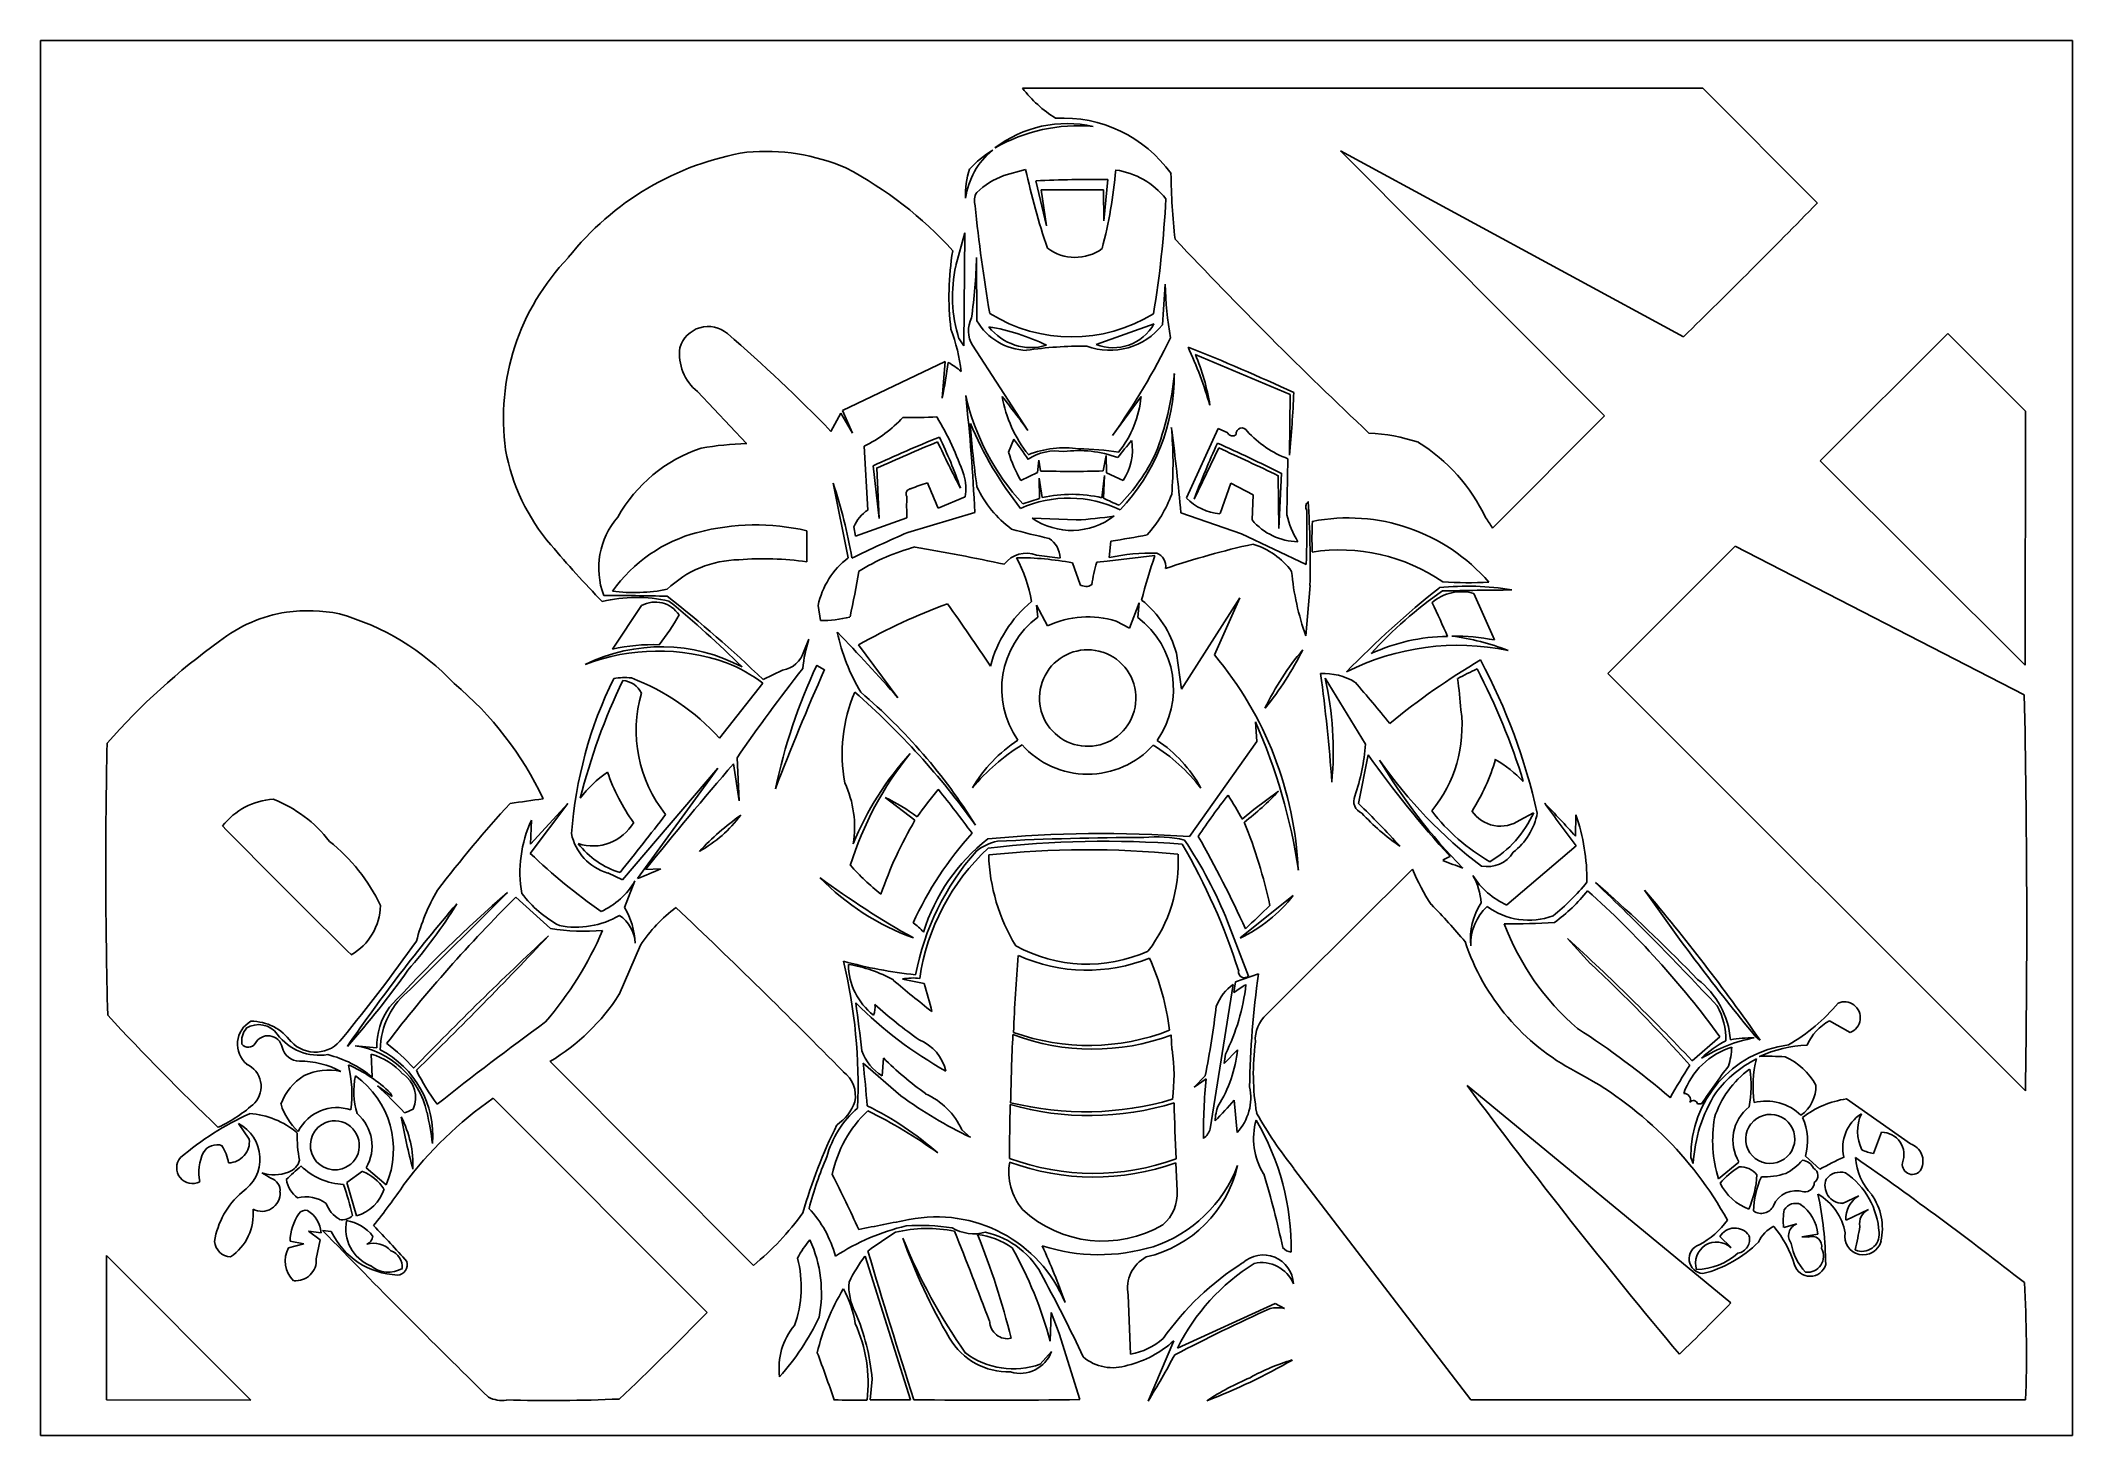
# Model space of a CAD drawing. Header units: millimetres. Extents: x 1742 to 3519, y 960 to 2179.
import ezdxf

# ---------------------------------------------------------------- set-up
doc = ezdxf.new("R2010")
doc.units = ezdxf.units.MM

msp = doc.modelspace()

# ---------------------------------------------------------------- linework, layer by layer
at = {"color": 7, "linetype": 'Continuous', "lineweight": 25}
for p, q in [((1742.1, 2179.2), (3518.5, 2179.2)), ((1742.1, 960), (1742.1, 2179.2)), ((3518.5, 2179.2), (3518.5, 960)), ((2731.1, 2137.7), (2600.6, 2137.6)), ((3195.4, 2137.7), (2731.1, 2137.7)), ((3295.5, 2037.3), (3195.4, 2137.7)), ((2878.7, 2082.8), (3109.5, 1851.3)), ((2878.7, 2082.8), (3178.6, 1920.4)), ((2603.3, 2066.6), (2584.4, 2061.2)), ((2612.4, 2056.7), (2621.6, 2017.2)), ((2621.6, 2017.2), (2617, 2048.7)), ((2671.5, 2048.8), (2671.6, 2021.7)), ((2671.6, 2021.7), (2675.2, 2057.7)), ((2550.2, 2011.1), (2542.4, 1982.5)), ((2549.3, 1912.4), (2550.2, 2011.1)), ((2560.8, 1934.3), (2560.4, 1989.6)), ((2545.1, 1918.5), (2549.3, 1912.4)), ((2715.6, 1931.6), (2664.9, 1913.5)), ((3409.6, 1923.3), (3298, 1811.8)), ((3477.5, 1855.4), (3409.6, 1923.3)), ((2556.9, 1912.9), (2605.2, 1838.4)), ((2751.7, 1904.9), (2834.5, 1869.8)), ((2443.3, 1856), (2533.1, 1898.6)), ((2533.1, 1898.6), (2530.4, 1866.7)), ((2359.4, 1827), (2316.4, 1872.4)), ((2704.3, 1868), (2679.4, 1834.1)), ((2834.5, 1869.8), (2833.9, 1816.7)), ((2433, 1837.6), (2441.9, 1853.4)), ((2441.9, 1853.4), (2451.9, 1836.1)), ((2451.9, 1836.1), (2443.3, 1856)), ((3011.5, 1753), (3109.5, 1851.3)), ((3477.3, 1633.2), (3477.5, 1855.4)), ((2592.9, 1830.9), (2588.4, 1819.3)), ((2731.1, 1838.7), (2730.7, 1841)), ((2771.7, 1840.1), (2743.9, 1779.4)), ((2780, 1836.2), (2771.7, 1840.1)), ((2462.2, 1824.7), (2465.4, 1768.8)), ((2613.6, 1801.6), (2614.9, 1812.4)), ((2614.9, 1812.4), (2616.3, 1803)), ((2671, 1803), (2673.7, 1816.6)), ((2673.7, 1816.6), (2674.1, 1801.5)), ((2772.2, 1823.2), (2750.7, 1778.5)), ((2831.7, 1764.7), (2832.6, 1813.7)), ((2475.4, 1761.6), (2470, 1807.4)), ((2473.1, 1805.5), (2475.4, 1761.6)), ((2599, 1794.7), (2613.6, 1801.6)), ((2617.9, 1779.8), (2615.1, 1796.8)), ((2615.1, 1796.8), (2615.5, 1779)), ((2672.3, 1799.1), (2670, 1779.6)), ((2671.5, 1779.2), (2672.3, 1799.1)), ((2674.1, 1801.5), (2688.6, 1794.7)), ((2824.6, 1752.7), (2824.1, 1798.9)), ((2827, 1801), (2824.6, 1752.7)), ((3298, 1811.8), (3477.3, 1633.2)), ((2435, 1792.4), (2448.2, 1727.1)), ((2526.8, 1770.4), (2550.4, 1780.3)), ((2615.5, 1779), (2600.8, 1774.3)), ((2773.3, 1765.7), (2782.7, 1792.2)), ((2782.7, 1792.2), (2802.4, 1782.1)), ((2802.4, 1782.1), (2801.3, 1760.2)), ((2454.6, 1746.1), (2499.6, 1762)), ((2558.9, 1766.6), (2500.4, 1749.3)), ((2647.7, 1760.2), (2609, 1761.8)), ((2792.2, 1748), (2739.1, 1766.5)), ((2412, 1723.5), (2412.1, 1750.8)), ((2453.2, 1754.2), (2454.6, 1746.1)), ((2677.9, 1741.7), (2676.3, 1727.3)), ((2848.7, 1721.2), (2792.2, 1748)), ((2612.9, 1729.5), (2633.5, 1726.9)), ((2674.6, 1724.2), (2665.5, 1723.2)), ((2716.3, 1729), (2674.6, 1724.2)), ((3223.7, 1737.3), (3112.3, 1626)), ((3476.5, 1607.3), (3223.7, 1737.3)), ((2650.9, 1703.7), (2644.4, 1722.6)), ((2694.1, 1665.7), (2702.7, 1687.7)), ((2702.7, 1687.7), (2701.4, 1674.9)), ((2790.6, 1692), (2739.5, 1612.4)), ((2768.6, 1642.2), (2790.6, 1692)), ((2848.4, 1658.9), (2852, 1702.8)), ((3013.3, 1655.3), (2995.2, 1695.9)), ((2267.4, 1685.3), (2242.1, 1647.2)), ((2422, 1685.4), (2423.9, 1672.3)), ((2614, 1675.1), (2612.7, 1685.8)), ((2612.7, 1685.8), (2622.6, 1667.5)), ((2682.5, 1671.7), (2694.1, 1665.7)), ((2413.8, 1655.9), (2409.5, 1645.2)), ((2457.3, 1651.1), (2491.7, 1604.8)), ((2739.5, 1612.4), (2735.1, 1643.8)), ((2373.6, 1617.4), (2335.6, 1569.5)), ((2390.9, 1628.9), (2373.8, 1620.6)), ((2427.5, 1629.3), (2420.7, 1633.1)), ((2865.2, 1621.8), (2900.5, 1564.2)), ((3112.3, 1626), (3477.4, 1261.2)), ((2805.6, 1566.4), (2804.3, 1583.7)), ((2746.6, 1483.4), (2805.6, 1566.4)), ((2348, 1547.1), (2352.9, 1514.6)), ((2352.9, 1514.6), (2351, 1552.1)), ((2894.3, 1512.3), (2902.9, 1554.9)), ((2250.9, 1445.6), (2334.2, 1543.1)), ((2334.2, 1543.1), (2264, 1446.8)), ((2170.2, 1468.7), (2203.1, 1512.3)), ((2203.1, 1512.3), (2170.4, 1476.9)), ((2506.5, 1497.7), (2480.5, 1517.6)), ((2824.4, 1523.1), (2802.8, 1507)), ((2170.4, 1476.9), (2171.3, 1497.7)), ((2802.8, 1507), (2792.8, 1498.5)), ((3035.4, 1497.8), (3047.5, 1504.3)), ((3084.5, 1502.5), (3084.1, 1483.7)), ((3084.6, 1475.4), (3024.1, 1423.6)), ((2238, 1451.6), (2250.9, 1445.6)), ((2252.6, 1421.4), (2261.8, 1444.8)), ((2284.2, 1455.2), (2270.9, 1454.6)), ((2941.7, 1454.9), (2841.1, 1354.9)), ((3112.6, 1433.7), (3101.6, 1443.2)), ((2065.5, 1349.9), (2150.4, 1434.5)), ((2187.9, 1403), (2157.7, 1430.3)), ((2837.2, 1431.9), (2790.9, 1394.8)), ((2798.2, 1361.5), (2779.9, 1409.1)), ((2266.6, 1388.4), (2248.1, 1345.5)), ((3097.3, 1372.3), (3077, 1394.3)), ((2514.5, 1355), (2495.7, 1358.9)), ((2764.6, 1228), (2784.8, 1354.2)), ((2786.7, 1356.4), (2785.5, 1347.1)), ((2806.9, 1363.3), (2786.7, 1356.4)), ((2841.1, 1354.9), (2814, 1328)), ((3306.1, 1322.4), (3324.3, 1312.2)), ((2036.2, 1298.7), (2017, 1300.6)), ((2731.3, 1297.2), (2730.5, 1310)), ((2776.9, 1284.9), (2788.6, 1296.9)), ((3186.2, 1287.3), (3210.3, 1308.4)), ((3241.1, 1309), (3245.4, 1305.5)), ((2031.2, 1293.2), (2031.9, 1273.3)), ((2187.5, 1286.7), (2365.4, 1108.5)), ((2461.4, 1285.2), (2494.3, 1256.7)), ((2479.1, 1289.8), (2477.8, 1274.2)), ((2778, 1293.2), (2776.9, 1284.9)), ((2049.5, 1256.2), (2036.6, 1265.5)), ((2760.4, 1274.3), (2750.7, 1264.4)), ((2750.7, 1264.4), (2761.1, 1271.7)), ((2989.4, 1265.8), (3220, 1075.9)), ((2047.9, 1259.1), (2049.5, 1256.2)), ((2324.8, 1067.5), (2137.7, 1254.8)), ((2785.7, 1253), (2788.2, 1224.8)), ((3190.9, 1249.7), (3194.3, 1249.7)), ((3376.9, 1214.8), (3321, 1254.2)), ((1924.6, 1218.8), (1915.1, 1232.7)), ((2555.2, 1220.5), (2547.6, 1227)), ((3344.5, 1206.4), (3351.6, 1224.9)), ((2023.6, 1190.8), (2009.9, 1181)), ((2026.8, 1193.8), (2044.2, 1178.9)), ((2735.7, 1173.6), (2734.8, 1198.3)), ((2837.9, 1193.1), (2992.7, 991.1)), ((3184.8, 1203), (3187.1, 1197.5)), ((3209, 1184.3), (3226.9, 1198.9)), ((3285.1, 1204.1), (3297.8, 1192.8)), ((2009.9, 1181), (2018.4, 1151.9)), ((3317.6, 1162.8), (3331.9, 1169.4)), ((3320.6, 1148), (3340.2, 1157.5)), ((1986.4, 1130.9), (1976.3, 1138.6)), ((1976.3, 1138.6), (1987.3, 1137.1)), ((1996.2, 1138.3), (1988.7, 1139.1)), ((3266.1, 1141.7), (3277.7, 1144.9)), ((1972.3, 1127.4), (1959, 1123.9)), ((1960.2, 1129.8), (1972.3, 1127.4)), ((1983.1, 1114.4), (1986.4, 1130.9)), ((3210.4, 1133.7), (3220.2, 1124.1)), ((3282.1, 1133.6), (3296.1, 1135.8)), ((3287.5, 1133.2), (3282.1, 1133.6)), ((1925.8, 990.8), (1799.7, 1117.2)), ((1799.7, 990.9), (1799.7, 1117.2)), ((2462.9, 1116.7), (2502.6, 990.9)), ((2625.6, 1067.5), (2624.8, 1042.2)), ((2632.6, 1049), (2625.6, 1067.5)), ((2695.1, 1030.9), (2693, 1082.6)), ((2821.5, 1075.2), (2736.2, 1036.3)), ((2829.7, 1070.9), (2821.5, 1075.2)), ((2650.8, 991.2), (2632.6, 1049)), ((2616.1, 1022.2), (2626, 1033.3)), ((2732.8, 1042.7), (2710.4, 989.8)), ((2469.2, 1009), (2467.5, 991)), ((1799.7, 990.9), (1925.8, 990.8)), ((2467.5, 991), (2502.6, 990.9)), ((2992.7, 991.1), (3477.6, 990.9)), ((3518.5, 960), (1742.1, 960))]:
    msp.add_line(p, q, dxfattribs=at)
for centre, radius, start, end in [((2687.3, 2204.2), 109.3, 217.5223, 238.1085), ((2639.7, 2002.5), 104.2, 77.4709, 127.3102), ((2649.7, 1957.2), 147.6, 85.0833, 119.6977), ((2636, 1995.2), 116.3, 35.6853, 93.1909), ((2400.2, 1834.7), 250.3, 99.3289, 141.7954), ((2376.1, 1905.5), 176.9, 66.6547, 95.3474), ((2616.8, 2032), 66.7, 129.4002, 171.8814), ((2625.9, 1999.9), 98.1, 121.5545, 136.9061), ((2288.2, 1767.3), 339.6, 42.2144, 62.2671), ((2630.5, 2043.8), 79.7, 163.1595, 181.7474), ((2608.7, 1995.4), 70.2, 110.2906, 133.2289), ((3187.4, 2191.7), 597.3, 192.0833, 198.9395), ((2287.1, 2099.4), 396.4, 345.0946, 355.1919), ((2673, 1999.7), 67, 37.933, 82.1907), ((3280.6, 2067.9), 550.2, 180.4981, 186.5098), ((2572.3, 2039.2), 13.8, 148.1003, 198.3597), ((2661.2, 989.8), 1068, 89.2452, 92.6186), ((2647.3, -459.2), 2508.1, 89.4468, 90.6908), ((3780.7, 2153.1), 1227.2, 185.5298, 189.9697), ((1866, 2082.4), 860.9, 350.5021, 357.2375), ((-2239.7, 7458.6), 7747.9, 314.37319, 315.59616), ((2777.4, 1955.6), 241.1, 170.4646, 186.8157), ((2099.7, 2000.7), 460.8, 352.0249, 358.618), ((2646.6, 2029.8), 40.1, 232.9292, 306.0954), ((5652.1, 4753.7), 4008.4, 223.283, 226.7081), ((2348.7, 1849.2), 201.9, 136.0094, 187.9124), ((2663.9, 1955.6), 124.5, 167.5434, 197.3607), ((1623.7, 2025.8), 1103.3, 355.0604, 356.9048), ((3048.7, 1975), 323.5, 181.5489, 189.9184), ((2577.7, 1925.6), 24.4, 152.7504, 211.4556), ((2643.8, 2056.3), 136.1, 238.1924, 301.5699), ((2325.8, 1903.5), 25.8, 49.3741, 163.731), ((1446.8, 885), 1371.2, 44.0063, 49.2074), ((2399.7, 1873.8), 148.1, 6.2495, 21.0135), ((2605.8, 1960.5), 52.1, 210.2577, 268.1551), ((2608.1, 1957.6), 46.7, 217.8023, 286.7385), ((2539, 1741.6), 190.2, 64.2907, 80.2501), ((2676.9, 1967.1), 58.6, 249.9378, 321.7131), ((2679.9, 1951.5), 40.8, 248.4187, 330.9117), ((2163.2, 2198.6), 631.9, 324.773, 333.7628), ((2343, 1905.3), 42.3, 172.6049, 231.0605), ((2652.9, 1582.2), 329.9, 89.3369, 98.5102), ((2417.3, 1759.2), 361.6, 16.2602, 24.8838), ((2124.6, 344.6), 1685.2, 64.9666, 68.3856), ((2563.9, 1826.9), 203.4, 9.4908, 22.5602), ((2046.9, 1962.6), 492.9, 348.7802, 352.4635), ((2510.3, 1849.7), 54.4, 47.6661, 62.4544), ((2562.6, 1887.1), 170.7, 316.2773, 0.3358), ((2470.4, 1913.2), 264.2, 338.9202, 354.527), ((1086.6, 1704.8), 1473.5, 2.4038, 6.3969), ((2753, 1914.9), 207.2, 192.7996, 222.723), ((2140.1, 1508.8), 570.1, 35.3214, 39.0727), ((2695.4, 1888.5), 114.5, 190.2384, 218.4581), ((2611.9, 1877), 92.8, 321.611, 354.414), ((2020.5, 1900), 817.7, 354.1527, 358.0072), ((2411.6, 1928.3), 115.3, 296.0209, 317.1208), ((2506.4, 2221.1), 371.4, 268.4103, 272.9917), ((2291.3, 1710.8), 272.8, 19.0274, 30.7368), ((2952.8, 769.6), 1144.7, 111.7878, 114.9505), ((2167, 1657.4), 401.2, 19.0162, 25.8812), ((3305.2, 1894.7), 751.9, 183.8294, 188.0689), ((2855.1, 1972), 326.1, 203.0333, 218.2248), ((2306.6, 1613.6), 359.4, 33.7305, 37.2022), ((2405.8, 1810.1), 326.4, 355.1885, 5.4416), ((669.9, 1574.4), 2078.1, 5.3029, 7.3079), ((2784.2, 1838.3), 4.71, 206.8523, 314.2402), ((2792.5, 1835.5), 5.08, 27.0596, 187.0822), ((2864, 1898.3), 90.2, 222.0658, 249.6701), ((2896, 1676), 160.3, 71.5527, 87.3593), ((2321.1, 1852.6), 175.2, 190.2571, 220.6855), ((2360.9, 1699), 130.7, 108.4237, 150.8717), ((2371.7, 1507.4), 319.9, 92.1961, 99.3618), ((3502.3, -506.9), 2531.1, 112.6794, 113.9941), ((3241.8, 2156), 786.8, 204.5997, 207.8785), ((2703.8, 1854.7), 120.7, 197.0284, 209.7874), ((2629.4, 1777.8), 42.7, 80.3734, 124.0088), ((2637.3, 1738.4), 84.9, 81.5001, 111.8744), ((2649.8, 1722.4), 98.4, 69.667, 97.7575), ((2647.1, 1587), 235.4, 80.8083, 89.3133), ((2880.2, 1668.6), 244.6, 138.8411, 143.325), ((2571.8, 1886.6), 160.4, 314.9423, 334.766), ((2647.6, 1821.7), 49.1, 326.6242, 9.2172), ((3510.1, 1490), 812.4, 155.4597, 159.2028), ((2209.2, 570.6), 1376.7, 63.3363, 65.9109), ((1440.7, -1085.4), 3198.9, 64.3754, 65.4017), ((2864.1, 1695.1), 156.5, 25.4011, 58.1219), ((2515.1, 1787.9), 36.1, 347.843, 19.1521), ((2643.5, 2794.7), 992.1, 268.4325, 271.589), ((2030.6, 1656), 426.8, 9.569, 18.6421), ((2503.4, 1783), 4.53, 91.3231, 208.9159), ((2705.1, 1772.8), 205.8, 177.7687, 183.0187), ((2558.9, 1654.3), 144.4, 106.6762, 112.6468), ((3109.3, 2027.3), 636.6, 201.6336, 203.8032), ((2649.3, 1831), 98, 205.3039, 233.5199), ((2641.1, 1676), 103.3, 64.2654, 114.1468), ((2643.5, 1665), 117.6, 76.9834, 102.5569), ((2768.7, 1978.3), 221.6, 243.9776, 247.8252), ((2626.9, 1821.1), 111, 318.2359, 339.728), ((2776.6, 1811.2), 45.7, 224.2117, 265.75), ((2298, 1718.1), 67.9, 139.0277, 200.5969), ((2483.8, 1741), 33.4, 123.4705, 156.603), ((2643.6, 1811.8), 60.8, 235.3404, 307.6287), ((2630.1, 2087.4), 327.7, 273.064, 278.8804), ((2842.7, 1795.6), 54.5, 220.5825, 268.6173), ((2906.1, 1781.4), 76.2, 192.6035, 211.8589), ((2854, 1771.6), 5.85, 126.021, 213.1644), ((1946.1, 1752.7), 903.1, 357.9982, 0.9952), ((1867.1, 1720.3), 985, 358.983, 3.2635), ((3237, 1743.3), 383.3, 177.6542, 181.6608), ((2885.2, 1599.1), 162.9, 40.8804, 101.0722), ((2908.9, 1692.9), 118.9, 30.3362, 35.6602), ((2350, 1621.2), 132.4, 104.6301, 144.5995), ((2367.4, 1552.8), 203, 77.2749, 104.4874), ((3043.3, 497.9), 1364.1, 113.4549, 115.714), ((2807.4, 2548.3), 825, 254.7951, 257.1494), ((2612.4, 1726.3), 21.1, 1.7146, 56.924), ((2574.6, 2440), 705.9, 278.4204, 281.0353), ((2816.4, 2261.6), 817.4, 219.7933, 224.4838), ((2353.9, 1633.3), 92.1, 90.7687, 133.982), ((2374.1, 1465.3), 261, 81.6437, 94.7003), ((2491.1, 1670.9), 70.7, 127.3709, 168.1614), ((2550.5, 1567.3), 174.8, 104.4629, 122.225), ((2140.4, -383.7), 2151.6, 78.0838, 80.1934), ((2604.1, 1706.6), 24.5, 68.8021, 142.3503), ((2596.4, 1472.4), 254.8, 79.1486, 90.2579), ((2491.9, 1670.5), 117.9, 8.9158, 28.7359), ((2825.7, 1677.5), 166.6, 164.0819, 170.9901), ((2711.8, 1570.9), 160.3, 87.7806, 102.7596), ((3148.3, 1578.6), 457.4, 160.7978, 165.8879), ((2713.6, 1719.8), 12.2, 350.4691, 68.8027), ((2961.8, 1017.3), 739.2, 102.4692, 108.6352), ((2783, 1676.2), 65.7, 36.4667, 73.0823), ((2877.9, 1575.1), 158.9, 55.465, 98.7362), ((1824.7, 1814.9), 640.5, 347.4225, 351.042), ((3065.5, 1736.5), 230.6, 185.2847, 199.6709), ((2990.9, 2081.9), 376.6, 266.5133, 272.66), ((2263.1, 1568.6), 123.9, 76.7624, 103.9857), ((2231.9, -760.9), 2455.1, 88.6427, 89.9404), ((2260.8, 1847.5), 150.8, 262.8778, 281.1584), ((2279.5, 1663.5), 24.9, 33.1738, 118.9556), ((1630.9, 850.7), 1069.9, 46.0206, 51.9684), ((1693.7, 961), 942.2, 45.3897, 50.6189), ((2677.9, 1605.1), 108.8, 129.7365, 165.4555), ((2656, 1711.1), 9.04, 235.0534, 304.2979), ((2649, 1620.4), 89.3, 15.1943, 51.3736), ((3510.2, 1017.1), 874.5, 128.5527, 135.7426), ((3170.6, 1404.1), 357.2, 124.5749, 137.9459), ((2984.3, 1658.7), 38.8, 73.5485, 131.4313), ((2421.6, 1422.5), 599, 23.1783, 26.2832), ((2989.6, 1469.5), 232.8, 80.409, 96.0289), ((3059.4, -2655.7), 4354.8, 90.4083, 91.2044), ((1976.5, 1554.8), 126.3, 98.8132, 128.1441), ((1975.6, 1534.1), 146.7, 79.1079, 97.2153), ((1943.5, 1466.2), 220.2, 43.2959, 74.2356), ((2087.2, 1800.6), 246.4, 322.6257, 329.9226), ((2424.7, 1774.2), 102, 269.5225, 284.2127), ((2708.7, 1208.2), 509.2, 109.9496, 119.5789), ((142.5, -10), 2933.2, 34.0531, 35.3468), ((2660.3, 1612.5), 77.9, 126.5089, 215.0662), ((2657.8, 1593.5), 82, 72.5244, 115.491), ((2654.8, 1612.5), 77.8, 324.5832, 53.275), ((2249.4, 1168.5), 599.2, 125.8458, 138.5523), ((2524.8, 1619.5), 116.8, 161.8219, 174.6571), ((852.3, 144.3), 2195.6, 41.6971, 43.7344), ((2606, 1697), 170.9, 191.7529, 210.7781), ((2972.8, 1498.9), 159.4, 90.2339, 115.047), ((2948.2, 1448), 212.5, 68.7679, 82.4528), ((2976.6, 1459), 199.7, 79.4186, 90.1434), ((2284.7, 1498.4), 150.9, 62.0447, 116.1495), ((2282.1, 1465.3), 180.3, 70.6395, 110.7883), ((2277.5, 1490.7), 160.5, 88.0326, 102.735), ((2294.8, 1515.4), 128.9, 52.3035, 68.549), ((2387.2, 1651.9), 23.3, 279.0998, 343.4133), ((2657.6, 1604.5), 42.2, 71.9306, 284.8231), ((2657.5, 1604.5), 42.3, 284.9771, 71.7767), ((2525.6, 1439.3), 316.5, 2.6841, 39.8602), ((2601.5, 1768.5), 272.9, 320.6808, 333.511), ((3026.4, 1493.5), 236.9, 139.7034, 154.4884), ((2981.4, 1434.1), 216.5, 78.3436, 116.7882), ((3333.4, 1077.6), 651.4, 120.6746, 129.2075), ((2537.5, 1390), 525.6, 12.5177, 28.1286), ((1916.3, 1392.5), 292.6, 25.0345, 50.1684), ((2574.4, 1458.7), 369.1, 153.7934, 175.7433), ((2743.2, 1383.9), 545.7, 154.3849, 165.8959), ((2252.8, 1557.6), 64.8, 84.859, 98.4833), ((2249.7, 1600.2), 19.7, 26.1882, 85.971), ((2186.9, 1434.6), 200.8, 42.1989, 69.0699), ((3573.4, 714), 1482.1, 141.8103, 145.564), ((2889.3, 1416.3), 516.4, 155.1693, 167.826), ((4583.8, 678.9), 2356.5, 156.2143, 158.9524), ((2863.7, 1571.6), 54.4, 59.5073, 92.6749), ((1361.2, 1422.4), 1513.8, 4.1147, 7.7252), ((2584.6, 1558.3), 287.7, 354.5555, 12.7483), ((873.2, -106), 2654.6, 39.4954, 40.5126), ((3147, 1311.3), 351.8, 115.0496, 118.1416), ((2516, 1558.6), 469.3, 4.3518, 7.6996), ((2494.9, 1365.7), 568.3, 16.9729, 27.7148), ((2380.9, 1576.4), 118.1, 164.0226, 218.5609), ((2581.9, 1555.3), 139, 156.9941, 190.3204), ((2007.6, 1099), 678.3, 35.5522, 48.8384), ((2136.1, 1229.6), 498.8, 31.9311, 49.6223), ((-5853.8, 1408.4), 9332.4, 359.09629, 1.22101), ((2343.6, 1380), 503.7, 8.4653, 23.8615), ((2869.1, 1579.6), 115.8, 320.4314, 7.2532), ((6787.3, 1458), 4988.2, 178.7703, 181.5023), ((2667.4, 1460.5), 128.5, 123.4727, 149.4129), ((2692.4, 1413.7), 176, 121.6, 140.3784), ((2657.6, 1615), 77.1, 221.8456, 317.9575), ((2634.5, 1432.6), 153.5, 37.3784, 58.4323), ((2654.7, 1470.8), 115.7, 28.3862, 56.6618), ((2713.4, 1578.8), 187.7, 341.3485, 355.5291), ((5183.1, -891.6), 3739.7, 139.2983, 141.1427), ((2732.5, 1369.9), 296, 141.0175, 162.6348), ((2699.6, 1376.4), 266.8, 137.6492, 157.818), ((3595.5, 2040.7), 846, 215.0439, 222.7856), ((3326.4, 1793.8), 479.9, 210.4873, 224.7605), ((3247.4, 1782.8), 407.5, 214.7973, 232.9604), ((2853.4, 1596.2), 166.9, 327.1764, 344.281), ((2954.5, 1450.6), 116.6, 43.947, 59.3526), ((2290.3, 1460.6), 94.9, 123.552, 143.632), ((2397.3, 1594.6), 168.7, 199.0028, 215.8959), ((2361.4, 1491.6), 92.4, 350.9587, 24.8295), ((1949.2, 1455), 61.1, 93.5095, 141.8941), ((1905.2, 1411.1), 112.4, 37.2804, 69.0061), ((2912.8, 811.4), 1034, 137.3239, 142.7982), ((2299.4, 578), 945.7, 97.1639, 98.9255), ((2404.4, 1359.6), 175.4, 53.5366, 64.2576), ((2834.2, 1271.5), 398.2, 140.5159, 144.8677), ((1746.5, 892.1), 1004.6, 36.2616, 39.0305), ((3315.3, 1105.5), 676.6, 142.2549, 146.0243), ((2288.5, 1216.6), 577.8, 29.2064, 31.6413), ((2645.1, 1690.5), 245.3, 307.5364, 316.9647), ((2901.1, 1514.2), 10.9, 155.3662, 249.4173), ((2182.8, 783.9), 1018.3, 42.7421, 45.6738), ((4079.4, 2233.4), 1250.7, 215.1847, 217.3087), ((2131.6, 627.1), 1281, 41.9672, 43.7384), ((9008.5, 8487.7), 9972.2, 224.54344, 225.45909), ((2269.2, 1452), 108, 154.9519, 189.7414), ((2225, 1516.4), 41.2, 251.9126, 329.9258), ((284.3, 3035.4), 2523.1, 321.1309, 322.5966), ((2260.8, 1572.6), 117.1, 299.3445, 322.974), ((2485.6, 1315.4), 228.2, 125.1258, 137.1927), ((2802.1, 1322.3), 343.6, 149.319, 161.1917), ((2370.1, 1325.5), 457.4, 12.3414, 21.8887), ((3038.4, 1632.4), 190.8, 222.3076, 235.6092), ((3098.5, 1614.6), 177.4, 217.8281, 239.723), ((3018.4, 1522.4), 29.9, 213.9402, 304.4884), ((2960.4, 1543.6), 95.6, 300.6144, 335.7042), ((2995, 1514.6), 56.7, 307.5483, 349.1836), ((2917.3, 1445), 176.8, 359.5065, 18.9694), ((1895.9, 1354.7), 158.9, 25.5282, 51.5866), ((2250.4, 1494.8), 45, 191.1918, 253.8907), ((2270.5, 1522.6), 73.9, 217.9206, 252.8628), ((2784.5, 1279.9), 307.5, 137.8438, 155.3974), ((2673.8, 1349.7), 167.5, 128.1619, 162.5739), ((2587, 1437.6), 42.5, 101.2453, 129.5837), ((2670.4, 415.7), 1070.4, 85.9167, 95.366), ((2673.4, 580.9), 898.4, 85.7452, 96.5649), ((2705.5, -942.8), 2425.4, 89.9749, 92.9952), ((2717.3, 1370.1), 113.1, 77.1877, 95.4328), ((2269.6, 1200.4), 545.7, 17.655, 30.4342), ((2419.3, 1264.1), 388.7, 21.8988, 33.79), ((1842.8, 967.7), 1047.4, 24.5495, 29.5094), ((2538.7, 1854.4), 533.4, 226.3078, 234.9183), ((2605.9, 1597.3), 208.8, 221.7386, 231.8195), ((2729.7, 1320.2), 226.6, 138.4902, 169.1982), ((2702.8, 1331), 194.2, 132.8615, 171.5801), ((2657.4, 644.2), 827.7, 84.5124, 95.9858), ((2732.2, 1472.1), 161.2, 181.6682, 211.4298), ((2608.3, 1461.3), 128.5, 322.68, 3.0223), ((2987, 1433.5), 34.8, 110.8218, 122.9895), ((3113, 1812.6), 378.8, 247.5058, 250.3595), ((3007.2, 1483.2), 26.1, 258.5143, 328.7143), ((2205.7, 1476.8), 64.6, 294.1085, 330.2415), ((2096.8, 1874.6), 459.4, 291.3502, 294.087), ((2882.1, 2068.3), 771.8, 233.5508, 240.7697), ((2580.7, 1601.4), 220, 224.3976, 249.9229), ((3113.9, 1526.5), 186.6, 202.5952, 213.3398), ((3051.7, 1485.6), 67.9, 212.2589, 245.9927), ((2951.8, 1423.3), 49.8, 2.397, 31.6204), ((2930.2, 1579.2), 212.8, 309.1231, 320.3768), ((1394.6, -346.8), 2473.4, 42.852, 46.3602), ((3214.7, 473.4), 1460.8, 139.3649, 145.5311), ((1988.3, 1424.1), 50.9, 300.0043, 358.9002), ((3019, 554.6), 1228.3, 134.5247, 142.4918), ((2981, 477.5), 1267.3, 130.9542, 137.4566), ((1725.1, 1661.1), 448.4, 318.9427, 328.182), ((2237, 1349.1), 171.7, 149.394, 165.555), ((2246.3, 1498.1), 105.5, 217.6555, 241.3275), ((2196.9, 1387.8), 65.1, 2.0584, 31.1567), ((2376.2, 1316.5), 131.1, 126.8265, 146.7231), ((-1572.9, -2672.4), 5633.8, 44.5209, 46.6065), ((2736.4, 1510.1), 127.6, 295.276, 322.1972), ((2373.2, 1869.8), 629.5, 312.1242, 314.817), ((2583.5, 1054.7), 526, 39.8196, 44.5901), ((3049.6, 1393.8), 57.4, 146.6564, 185.8327), ((3037.6, 1389.4), 45.1, 132.9969, 181.8939), ((3043.2, 1471.2), 60.9, 233.2159, 290.4123), ((2975.3, 1531.5), 152.8, 306.2792, 321.3377), ((2555.5, 831), 810.4, 36.0906, 48.2994), ((2031.4, 229.5), 1618.4, 44.2399, 48.0825), ((4875.7, 2649.4), 2113.9, 215.0156, 219.3513), ((1753.6, 260.4), 1821.5, 35.0136, 40.2161), ((2210.3, 1479.2), 75, 258.7328, 300.4459), ((2230.2, 1388.4), 31.8, 3.0919, 55.1571), ((2487.4, 1379.2), 33.6, 37.9124, 58.6299), ((3030.4, 1959.9), 552.7, 269.1022, 273.6633), ((3231.8, 1486), 224.3, 200.5559, 229.4034), ((708.5, 2363.2), 1673, 320.8472, 324.5106), ((4445.7, -1024.9), 3312, 133.0197, 135.8753), ((-551, 3971.9), 3758.2, 314.2335, 316.744), ((1952, 1521.9), 306.2, 319.0966, 336.8146), ((2217.5, 1596.4), 195.7, 261.2903, 274.6752), ((2657.2, 1501.4), 129.5, 241.1596, 294.3076), ((3177.7, 1455.6), 200.7, 198.6088, 242.2306), ((1692.2, -127.5), 2057.6, 43.4416, 47.699), ((2545.4, 1740.6), 379.9, 254.5228, 264.2122), ((1995.3, 1266.8), 461.5, 357.4245, 13.4919), ((2504.5, 1371.9), 56.1, 180.2525, 232.5037), ((2428.6, 1250.9), 122.4, 61.1227, 80.6601), ((3947.3, 1261.5), 1355.5, 175.0056, 177.856), ((2657, 1512.4), 145.8, 245.7147, 292.0494), ((2499.7, 1284.9), 231.3, 7.2473, 23.5312), ((2129.2, 339.8), 1415.4, 41.8247, 46.847), ((1454.1, 1796.8), 745.8, 318.236, 324.7647), ((3090.1, 2059.4), 924.6, 229.3377, 232.0411), ((2505, 1309.3), 50.5, 83.5102, 100.6095), ((2118.3, 1231), 415.2, 13.8501, 17.381), ((2810, 1319.5), 42.9, 125.9219, 158.3107), ((2617.1, 1373.7), 179.9, 333.4176, 353.7045), ((2859.3, 1246.8), 124.5, 120.6336, 126.366), ((2794.6, 1365.1), 5.09, 171.0727, 315.313), ((3607.7, 1250.9), 808.7, 172.0101, 179.0337), ((3147, 1300.5), 72.7, 4.1584, 52.9083), ((2092.4, 1300.6), 56.3, 143.2332, 182.0312), ((2107.3, 1295.9), 68.3, 127.7354, 179.0318), ((2091, 1446.8), 186.9, 301.0666, 327.1874), ((1004.1, 1134.6), 1464.9, 6.3288, 7.9859), ((2711.5, 1594.4), 362.7, 224.9622, 240.6449), ((2452.2, 1334.4), 19.5, 338.8327, 6.3979), ((2758.4, 1656.5), 429.7, 228.1166, 234.7262), ((1914, 1439.7), 862.4, 348.9469, 353.0506), ((3155.4, 1306), 60.2, 358.9226, 29.2676), ((3191.8, 1439), 158.4, 299.6721, 320.2941), ((3319.2, 1325.1), 13.9, 291.5801, 113.6287), ((3456, 2863.9), 2258.6, 222.8741, 226.365), ((1937.1, 1301.9), 22.9, 118.9384, 229.7784), ((1935, 1304.7), 17.1, 139.4918, 189.5749), ((1932.8, 1299), 20, 35.5618, 122.9163), ((1926.1, 1278.8), 43.2, 35.8696, 90.0673), ((4009.5, -1180.3), 3097.2, 126.1275, 128.3272), ((2833.3, 1306.1), 29.2, 131.4058, 184.233), ((2705.9, 723), 704, 49.1105, 57.3438), ((3327.1, 1283.5), 44.2, 118.3708, 156.5645), ((1923.7, 1306.6), 7.35, 220.5934, 325.4661), ((1941, 1296.6), 12.7, 12.3326, 152.5561), ((1985.8, 1338), 45.8, 216.6878, 279.4027), ((1968.3, 1302.3), 15.2, 191.4377, 270.5926), ((1982.3, 1324.2), 29.2, 223.3931, 323.8309), ((2006, 1225.7), 75.7, 12.6713, 81.6389), ((2000.3, 1221.8), 84.7, 355.4378, 62.7403), ((1941, 1165.2), 172.1, 42.2868, 52.9432), ((2495.8, 1269.7), 38.8, 12.7714, 68.0558), ((4607.1, 1214.2), 2017.2, 177.2673, 178.9605), ((2661.9, 1494.7), 197.1, 249.296, 290.3767), ((2658.4, 1495.4), 194.6, 250.2987, 291.2963), ((2586.2, 1274.6), 146.9, 351.825, 8.826), ((2675.2, 1309), 114.1, 327.7266, 353.9215), ((3007.7, 1276.3), 205.3, 172.2458, 189.7116), ((3240.4, 1236.9), 65.5, 107.4211, 160.3659), ((3283.1, 1203.9), 98.3, 97.5369, 180.5302), ((3267.1, 1170.7), 139.4, 101.1048, 121.4691), ((3253.1, 1230.1), 83.7, 116.6435, 134.6478), ((3138.8, 1304.6), 82.1, 344.5739, 356.3179), ((3239.9, 1185.2), 122.3, 89.8458, 99.5697), ((3290.6, 1190), 111.1, 92.0724, 114.3315), ((1913.6, 1264.9), 21.3, 317.6131, 66.0097), ((1969.1, 1213), 74.1, 61.2976, 90.4609), ((1993.8, 1229.8), 49.5, 77.3324, 115.3665), ((1969.5, 1197.8), 97.9, 50.4402, 75.9666), ((1904.9, 1258.2), 109.4, 352.8132, 13.484), ((1965.5, 1176.1), 117, 45.2186, 66.9306), ((2014.9, 1236.4), 59.1, 41.8505, 74.0153), ((2240.9, 1362.7), 189.6, 206.1436, 216.6476), ((2501.5, 1311.5), 44.2, 200.4177, 237.5387), ((1335.7, 1160.5), 1132.5, 4.4343, 6.3241), ((2697, 1510.4), 310.1, 225.3332, 234.2605), ((3898.5, 832.3), 845.1, 147.7257, 149.9789), ((3748.4, 878.7), 666.9, 142.6992, 146.1933), ((3285.5, 1212.1), 83.9, 125.8589, 162.397), ((3288.2, 1198.4), 101.7, 116.8347, 143.1767), ((3143.6, 1265), 94, 349.0746, 9.2609), ((3341.9, 1264.6), 102.6, 166.1492, 187.6842), ((3251.9, 1035.6), 255.8, 86.5382, 91.5935), ((3244.3, 1238.7), 57, 28.8672, 66.2096), ((1997.8, 1233.3), 48.3, 121.3947, 160.4131), ((2082.5, 1260.5), 66.5, 168.1203, 196.8333), ((1971.9, 1210), 78.7, 336.6966, 54.6559), ((1765.6, 972.2), 399.4, 42.4852, 47.262), ((2045, 1255.3), 24.9, 335.9928, 55.8854), ((2428.5, 1256.9), 26, 348.0028, 53.5467), ((3276.6, 1222.5), 517.8, 174.5436, 180.3272), ((2755.8, 1255.2), 44.4, 316.8551, 12.2245), ((7034.6, 4271.1), 5039.4, 216.6097, 220.0138), ((2933.5, 991.3), 323.9, 28.9627, 62.2854), ((3262.7, 1265.4), 31.6, 305.8059, 1.608), ((1843.6, 1344.9), 127.5, 294.9931, 312.2912), ((2001.7, 1264.1), 51.5, 196.4953, 228.2359), ((2001.2, 1208.6), 37.9, 71.2283, 153.2633), ((2333.4, 974.9), 341.5, 124.9702, 143.2405), ((2049.3, 1278.8), 38.4, 286.4236, 298.7572), ((2515.3, 1179.3), 89.2, 131.4638, 164.3263), ((2538.2, 1166.5), 106.1, 133.3344, 168.3623), ((2415.8, 1265.1), 40.5, 303.9459, 340.4697), ((2345, 1001.5), 274.1, 48.507, 64.0664), ((2278.4, 863.6), 423.6, 54.1255, 63.8066), ((2717.8, 1563.3), 379.4, 233.903, 244.6184), ((2489.7, 1200.8), 63.5, 24.3665, 65.6706), ((3914.3, 1210.1), 1325, 178.3126, 180.3448), ((2659, 1492.1), 252.6, 254.1215, 287.0567), ((2655.4, 1512.4), 269.6, 256.0111, 286.4115), ((4880, 1308.6), 2147.7, 181.5485, 182.8534), ((2376.8, 1615.5), 546.5, 315.853, 318.4442), ((2813.3, 1232.8), 44.4, 159.8081, 177.3093), ((3179, 1253.3), 5.62, 337.4918, 92.9585), ((3187.2, 1249), 3.71, 10.3863, 146.1234), ((3315, 1190.9), 128.1, 147.6835, 177.0478), ((3258.8, 1218), 37.1, 128.0572, 210.9023), ((3250.9, 1209.2), 43, 45.2731, 104.4489), ((3333.3, 1171.5), 83.5, 98.4603, 127.3883), ((2035.3, 1000.3), 265, 114.6482, 130.1811), ((1899, 1201.7), 34.9, 303.4379, 62.6525), ((1920.4, 1170.6), 70.8, 49.3395, 86.4936), ((1999.5, 1213.5), 21.5, 111.7186, 287.1453), ((1999.3, 1213.5), 21.5, 287.527, 111.3369), ((1994.1, 1212.8), 37.8, 329.9058, 48.952), ((2757.4, 1371.8), 712.7, 190.7981, 194.567), ((1976.9, 1196.2), 90.8, 357.7292, 27.6358), ((1768.5, 1173.4), 319, 7.497, 12.4777), ((2835.8, 1033.2), 444.1, 153.4932, 164.1542), ((2749.8, 1232), 15.4, 305.7781, 344.7631), ((2861.5, 1219.4), 58.9, 164.0672, 211.6692), ((2614.1, 1123.2), 221.4, 359.1911, 30.4929), ((3133.4, 1427.3), 377, 209.5006, 218.3925), ((3320.5, 1218.3), 116.5, 170.5146, 196.9957), ((3254.3, 1219.1), 21.4, 141.5914, 286.9144), ((3254.4, 1219.1), 21.4, 286.5895, 141.9163), ((3236.9, 1217.5), 50.1, 344.4793, 24.0842), ((3352.8, 1211.5), 35, 122.4406, 193.5593), ((3366.9, 1225.8), 36.2, 155.2244, 206.6659), ((1896.2, 1200.3), 13.7, 70.4756, 149.0408), ((1862.1, 1189.6), 45.2, 10.9946, 31.4534), ((1906.1, 1216.8), 18.6, 271.3276, 6.3332), ((2079.1, 1221.2), 112.6, 178.4474, 190.5694), ((3350.2, 1241.3), 35.4, 243.692, 260.7589), ((3351.6, 1205.2), 19.7, 338.9213, 90.0227), ((3372.1, 1199.7), 15.8, 333.2579, 72.2543), ((1874.9, 1193.9), 13.8, 139.9196, 297.7042), ((1921.6, 1189.8), 41.1, 154.6208, 191.2818), ((2128.4, 1012.2), 242.4, 130.9025, 135.0344), ((1954.6, 1203.7), 14.2, 287.5726, 347.2705), ((2009.3, 1235.7), 56.4, 225.4877, 267.7336), ((2009, 1153.8), 39.7, 32.8593, 68.4159), ((2719.9, 1078.1), 316.3, 156.6682, 165.298), ((2639.9, 1190.2), 51.2, 170.3787, 219.6698), ((2662.7, 1400.8), 211.8, 249.7278, 289.9452), ((2662.8, 1400.1), 214.3, 249.9562, 289.6219), ((2684.8, 1219.8), 106.6, 283.0207, 347.0576), ((2677.4, 1237.8), 118.9, 288.2923, 339.3775), ((3266.3, 1132.6), 73.4, 122.4329, 139.3623), ((3228.5, 1176.6), 18.1, 38.089, 94.9957), ((3242.4, 1236.2), 53.7, 298.3389, 318.3942), ((3281, 1188.2), 12.4, 25.4528, 82.9276), ((3288.8, 1187.1), 7.29, 303.9122, 61.7602), ((3514.3, 786.7), 460.1, 115.1384, 118.0623), ((1430.9, -1515.9), 3315.7, 51.9062, 55.0797), ((3380.8, 1206.2), 52, 183.7451, 223.0635), ((3378.6, 1196.8), 8.76, 171.3019, 331.123), ((1964.8, 1118.3), 71.5, 130.6047, 170.9252), ((1935.5, 1171.8), 16, 241.5369, 3.1179), ((1946.3, 1221.3), 33.6, 251.5226, 291.8868), ((1972.7, 1242.9), 65, 235.2893, 243.3365), ((1940.4, 1174.1), 11.1, 352.743, 73.9121), ((1982.5, 1188.1), 25.9, 190.1355, 232.4049), ((1592.3, 1043.9), 436.3, 14.3821, 18.0812), ((2008.3, 1186.2), 35.8, 286.4211, 342.3268), ((1569.6, 1514.7), 594, 321.3045, 325.6207), ((1188, 557.7), 1396.6, 24.6379, 26.8231), ((2700.9, 1170.8), 34.9, 309.878, 4.5392), ((2125.9, 976.8), 717.5, 11.8587, 17.1591), ((3252.5, 1201.3), 46.8, 206.4764, 249.0072), ((3150.6, 1193.4), 92.3, 337.1963, 356.4683), ((3314, 1154.8), 74.2, 155.2325, 178.9281), ((3249.2, 1244), 58.1, 267.4126, 288.7181), ((3276.9, 1152.6), 21.3, 71.5395, 157.9074), ((3284.6, 1181.1), 8.27, 263.767, 0.0632), ((3317.6, 1178.3), 15.4, 157.9643, 269.9759), ((3315.7, 1174.3), 15.8, 73.6398, 141.9068), ((3281.5, 1133.4), 68.1, 3.3202, 55.4854), ((1882.3, 1153.7), 45.8, 304.4915, 5.0001), ((1974.1, 1138.3), 30.2, 53.9795, 104.2698), ((1973.8, 1149.6), 7.15, 76.3677, 144.689), ((1962.2, 1135.2), 25.2, 4.4046, 58.2079), ((2015.2, 1170.3), 24.5, 197.9848, 241.0134), ((2340.8, 1090.6), 99.7, 15.1748, 42.8321), ((2670.9, 1233), 103.2, 226.9698, 300.4867), ((3246.6, 1165.8), 11.8, 234.6445, 334.0806), ((3316.5, 1147.7), 50.8, 169.2754, 186.8102), ((3276.5, 1151.3), 11.5, 66.7925, 149.3083), ((3259.9, 1132.3), 36.3, 5.5512, 54.5556), ((3271.9, 1128.6), 48.7, 9.8495, 60.1011), ((2984.1, 1105.3), 318.8, 0.7279, 11.865), ((3344, 1149.3), 23.5, 121.2146, 183.1574), ((3346.3, 1145.2), 13.8, 116.3917, 191.3105), ((3301.2, 1140.8), 51.2, 347.3812, 35.627), ((2005.2, 1128.5), 45, 145.9438, 178.3837), ((7433.8, 6411.8), 7579.6, 224.07863, 225.63252), ((2056.7, 1167.1), 67, 205.4975, 267.7136), ((2006.2, 1160.3), 11.9, 255.6615, 317.0745), ((2043.6, 1140.5), 34.7, 168.0022, 248.0265), ((2004.2, 1112.5), 35.6, 37.0305, 81.1317), ((1352.6, 482.7), 948.5, 41.5581, 44.1445), ((2207.3, 1300.5), 248.7, 309.4531, 324.0502), ((2542.6, 955.5), 192.6, 103.1274, 123.2163), ((2900.2, -997), 2182.3, 100.5314, 101.7073), ((2659.9, 862.5), 323.5, 121.7631, 126.9573), ((2517.8, 1014.8), 126, 79.3155, 102.9401), ((2510.8, 948.9), 194.6, 81.6342, 93.5241), ((2525.7, 1029.6), 121.4, 22.5144, 101.5611), ((2558.2, 1173.7), 37.5, 239.3355, 285.1607), ((-3366.8, -1201.9), 6354.7, 20.84789, 21.61134), ((2552.7, 1065.8), 73.3, 25.5503, 77.903), ((3154.8, 1194.3), 77.5, 298.9845, 323.3813), ((3223.4, 1126.1), 15.1, 34.8257, 149.7524), ((3271.5, 1115.7), 30.5, 117.2912, 154.3439), ((3182.4, 1081), 97.2, 16.756, 39.3999), ((3281.4, 1134.5), 11, 109.617, 218.5109), ((3335.7, 1133.9), 16.1, 169.0824, 344.6697), ((2928.7, 1214.3), 410.4, 347.019, 349.9277), ((3334.7, 1135.7), 14.9, 246.1009, 6.1214), ((1909.1, 1130.9), 15, 185.3502, 266.421), ((1979.5, 1112.3), 23.6, 150.457, 226.6053), ((2024.1, 1135.1), 8.6, 291.6514, 352.6684), ((2033.1, 1106.6), 21.3, 43.9146, 105.8504), ((2043.1, 1107), 15.3, 356.2126, 69.5695), ((2487.9, 1069.8), 95.3, 140.0819, 151.7615), ((2311.8, 1084.4), 113, 349.1777, 24.2991), ((9399.6, 3192.6), 7237, 196.63389, 197.71056), ((2974.9, 1302.7), 508.3, 199.5775, 210.4709), ((2958.5, 1319.5), 498.9, 202.0307, 215.1942), ((2552.7, 1068.6), 67.6, 55.0038, 82.6678), ((1888.2, 867.2), 724.7, 14.193, 21.7461), ((2282.3, 950.2), 354.7, 15.0364, 29.3477), ((2667.5, 1280.4), 162.5, 252.2221, 286.9112), ((2060.6, 872.2), 612.2, 19.4528, 24.452), ((2836.5, 1130.8), 10.7, 217.6917, 264.5942), ((3196.4, 1114.3), 12.9, 108.5881, 265.8285), ((3207.5, 1110.5), 18.5, 46.9583, 197.8895), ((3188.4, 1161.2), 56.3, 271.5682, 311.865), ((3170.6, 1202), 103.6, 283.8926, 315.0989), ((3224.3, 1131.1), 12, 278.2071, 17.0901), ((3320.9, 1136), 48.9, 189.866, 223.0868), ((3286.9, 1116.6), 14, 263.418, 28.7129), ((3290.9, 1125.4), 8.48, 345.5773, 113.379), ((1965.2, 1113.1), 18, 264.2053, 4.3349), ((2046.2, 1126.6), 24, 229.5984, 300.6012), ((2053.6, 1109.2), 9.11, 272.8325, 17.2075), ((2306.2, 1089.9), 100.9, 340.3541, 14.3011), ((2595.6, 1019.7), 164.4, 143.8418, 153.1183), ((2723, 1088.8), 30.6, 117.5262, 191.5991), ((2926.2, 901.5), 248, 122.4693, 144.7547), ((2899.8, 955.3), 182.6, 121.9381, 153.6624), ((2811, 1091.2), 26.5, 2.7414, 132.4881), ((2809.4, 1080.4), 30.6, 23.3956, 101.7845), ((3289.2, 1113.4), 14.4, 197.6256, 343.3999), ((2617.7, 984.5), 202.3, 149.2027, 166.3695), ((2357, 1041.5), 98.7, 9.4808, 28.2019), ((2498.3, 1090.4), 49.5, 175.7973, 207.4357), ((1578.4, 529), 1185.6, 24.921, 28.647), ((2441.6, 1031.2), 1036.8, 357.7735, 3.4477), ((667.1, 2670.5), 2306, 313.2804, 315.9612), ((2282, 993.2), 187.8, 4.8466, 23.3455), ((3601.3, -645.1), 1886.8, 114.5619, 117.3698), ((2823.1, 1034.2), 37.3, 79.756, 99.4895), ((2099.1, 2152.6), 1554.2, 313.8044, 316.1485), ((2445.4, 1018.9), 57.7, 140.0159, 187.6788), ((2225.7, 1156.8), 218.2, 318.1417, 334.5977), ((2339.3, 1005.7), 126.3, 353.2875, 24.3567), ((2587.4, 1060), 15.5, 181.457, 282.6364), ((1555.6, 700.3), 927, 18.2789, 20.9818), ((2588.6, 1075.5), 60.1, 210.5701, 271.5076), ((2592.6, 1088.1), 70, 233.2793, 289.6501), ((2598.4, 1043.8), 29.6, 253.7381, 339.082), ((2671.9, 1108.8), 89.9, 283.3623, 312.7123), ((2683.4, 1091.8), 62, 280.8417, 310.4777), ((1842.5, 1516.1), 1015, 328.766, 331.4183), ((2679.4, 1059), 39.9, 229.6079, 289.2786), ((2558.7, 1512.5), 560.4, 291.2453, 299.7219), ((2884.6, 859.5), 173.2, 106.1219, 119.4068), ((2896, 783.6), 246.4, 113.0368, 123.0147), ((2145.2, 1014.7), 24.2, 241.7509, 280.0922), ((2186.6, 2370), 1379.6, 268.4573, 272.5525), ((2454.3, 1910.9), 920.1, 268.847, 270.6456), ((2572.7, 6558.1), 5567.4, 269.3088, 270.8033)]:
    msp.add_arc(centre, radius, start, end, dxfattribs=at)

doc.saveas('drawing.dxf')
